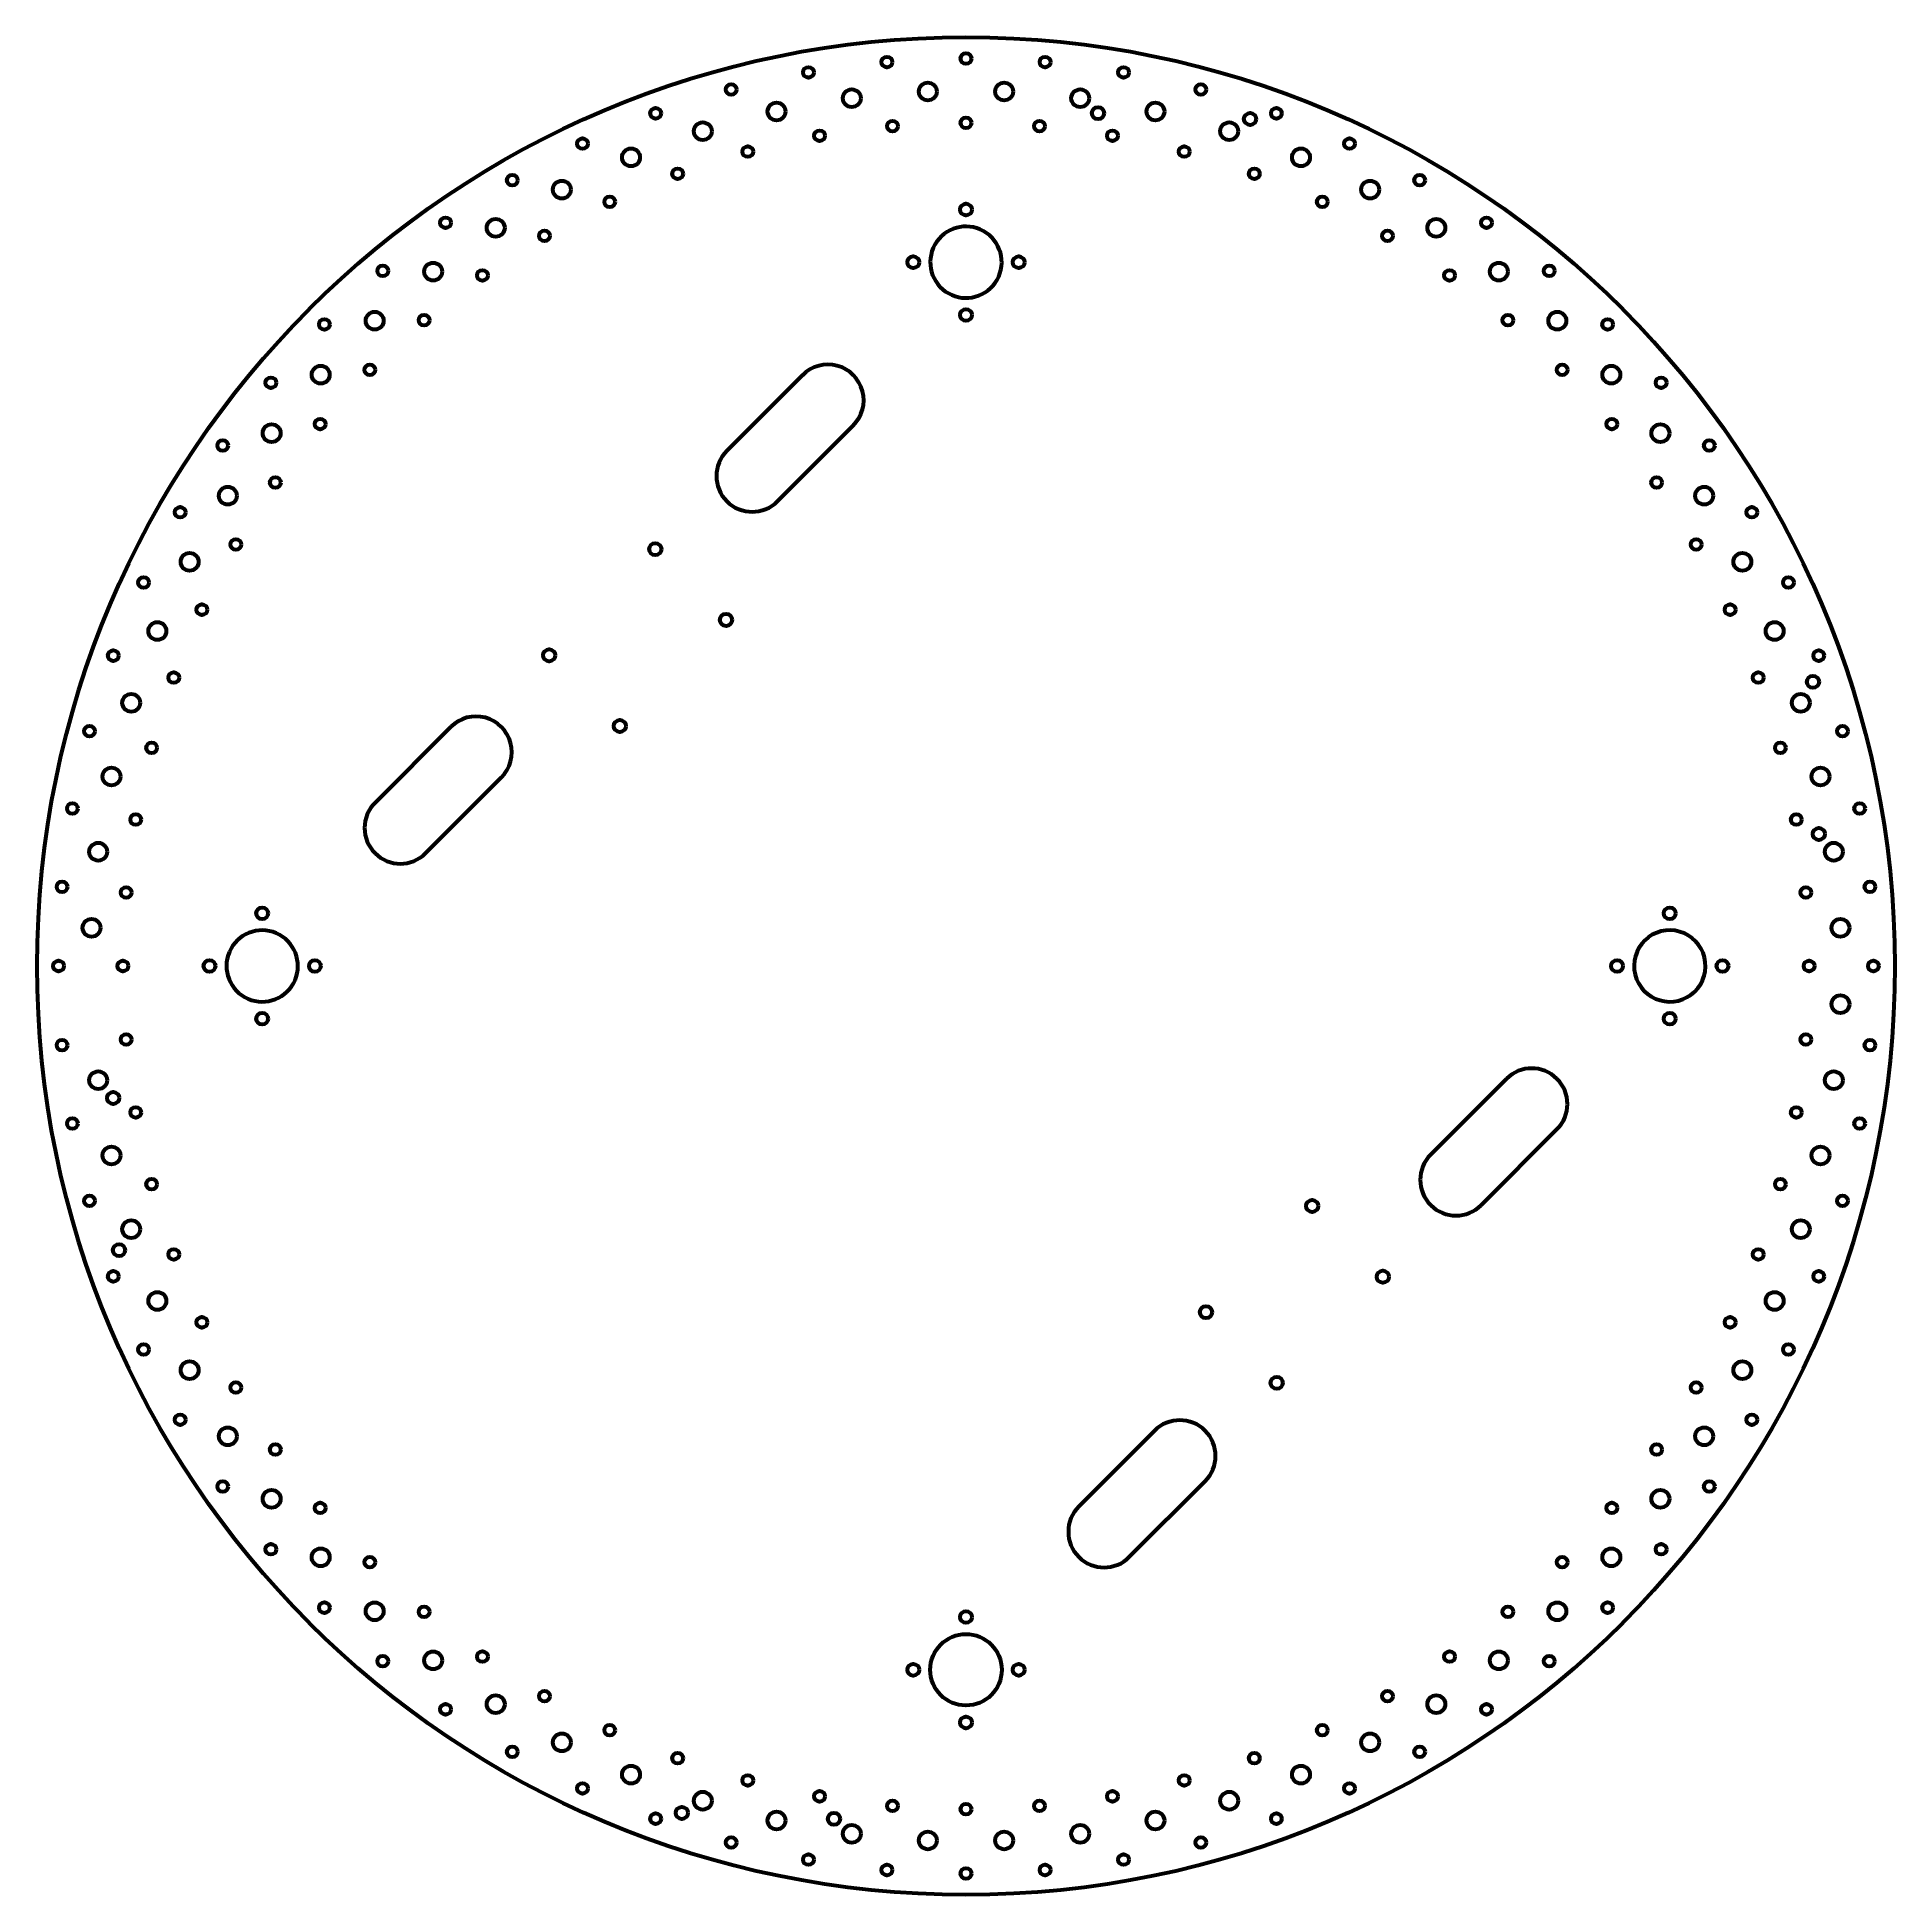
# Model space of a CAD drawing. Header units: millimetres. Extents: x -144 to 376, y -90 to 430.
import ezdxf

# ---------------------------------------------------------------- set-up
doc = ezdxf.new("R2010")
doc.units = ezdxf.units.MM
doc.linetypes.add('K5LT_BASIC', pattern=[0])
doc.layers.add('Системный слой (1)', color=251, linetype='Continuous')

msp = doc.modelspace()

# ---------------------------------------------------------------- linework, layer by layer
at = {"layer": 'Системный слой (1)', "color": 150, "linetype": 'K5LT_BASIC', "lineweight": 60}
for p, q in [((70.33, 335.19), (49.12, 313.97)), ((63.26, 299.83), (84.47, 321.04)), ((-28.17, 236.69), (-49.38, 215.47)), ((-35.24, 201.33), (-14.03, 222.54)), ((267.33, 138.19), (246.12, 116.97)), ((260.26, 102.83), (281.47, 124.04)), ((168.83, 39.69), (147.62, 18.47)), ((161.76, 4.33), (182.97, 25.54))]:
    msp.add_line(p, q, dxfattribs=at)
for centre, radius in [((116.04, 169.76), 260), ((71.94, 419.9), 1.5), ((93.91, 422.79), 1.5), ((116.04, 423.76), 1.5), ((138.18, 422.79), 1.5), ((160.15, 419.9), 1.5), ((50.3, 415.1), 1.5), ((105.36, 414.53), 2.5), ((126.73, 414.53), 2.5), ((181.78, 415.1), 1.5), ((63.02, 408.95), 2.5), ((84.07, 412.66), 2.5), ((148.02, 412.66), 2.5), ((169.07, 408.95), 2.5), ((29.17, 408.44), 1.5), ((42.37, 403.42), 2.5), ((95.48, 404.86), 1.5), ((116.04, 405.76), 1.5), ((136.61, 404.86), 1.5), ((153, 408.49), 1.7), ((189.72, 403.42), 2.5), ((195.56, 406.84), 1.7), ((202.92, 408.44), 1.5), ((8.7, 399.96), 1.5), ((75.06, 402.17), 1.5), ((157.03, 402.17), 1.5), ((223.39, 399.96), 1.5), ((22.29, 396.11), 2.5), ((54.96, 397.72), 1.5), ((177.13, 397.72), 1.5), ((209.8, 396.11), 2.5), ((-10.96, 389.73), 1.5), ((35.33, 391.53), 1.5), ((196.76, 391.53), 1.5), ((243.04, 389.73), 1.5), ((2.92, 387.08), 2.5), ((16.31, 383.65), 1.5), ((215.78, 383.65), 1.5), ((229.17, 387.08), 2.5), ((116.04, 381.51), 1.65), ((-29.64, 377.82), 1.5), ((-15.59, 376.39), 2.5), ((-1.96, 374.14), 1.5), ((234.04, 374.14), 1.5), ((247.68, 376.39), 2.5), ((261.73, 377.82), 1.5), ((-47.22, 364.33), 1.5), ((-33.1, 364.13), 2.5), ((-19.32, 363.08), 1.5), ((101.29, 366.76), 1.65), ((130.79, 366.76), 1.65), ((251.41, 363.08), 1.5), ((265.19, 364.13), 2.5), ((279.31, 364.33), 1.5), ((116.04, 352.01), 1.65), ((-63.56, 349.36), 1.5), ((-49.48, 350.39), 2.5), ((-35.65, 350.54), 1.5), ((267.74, 350.54), 1.5), ((281.56, 350.39), 2.5), ((295.65, 349.36), 1.5), ((-50.83, 336.64), 1.5), ((282.92, 336.64), 1.5), ((-78.53, 333.03), 1.5), ((-64.59, 335.28), 2.5), ((296.68, 335.28), 2.5), ((310.62, 333.03), 1.5), ((-64.74, 321.46), 1.5), ((296.83, 321.46), 1.5), ((-78.33, 318.9), 2.5), ((310.42, 318.9), 2.5), ((-92.02, 315.45), 1.5), ((324.11, 315.45), 1.5), ((-90.59, 301.4), 2.5), ((-77.28, 305.12), 1.5), ((309.36, 305.12), 1.5), ((322.68, 301.4), 2.5), ((-103.93, 296.76), 1.5), ((336.01, 296.76), 1.5), ((-88.34, 287.76), 1.5), ((29.07, 286.43), 1.7), ((320.43, 287.76), 1.5), ((-101.27, 282.89), 2.5), ((333.36, 282.89), 2.5), ((-114.16, 277.1), 1.5), ((346.25, 277.1), 1.5), ((-97.84, 269.5), 1.5), ((329.93, 269.5), 1.5), ((-110.31, 263.52), 2.5), ((48.87, 266.63), 1.7), ((342.39, 263.52), 2.5), ((-122.64, 256.63), 1.5), ((-0.63, 256.73), 1.7), ((354.73, 256.63), 1.5), ((-105.72, 250.48), 1.5), ((337.81, 250.48), 1.5), ((353.12, 249.28), 1.7), ((-117.62, 243.43), 2.5), ((349.71, 243.43), 2.5), ((-129.3, 235.5), 1.5), ((19.17, 236.93), 1.7), ((361.39, 235.5), 1.5), ((-111.91, 230.84), 1.5), ((344, 230.84), 1.5), ((-123.15, 222.79), 2.5), ((355.24, 222.79), 2.5), ((-134.1, 213.86), 1.5), ((366.19, 213.86), 1.5), ((-116.37, 210.74), 1.5), ((348.46, 210.74), 1.5), ((354.78, 206.71), 1.7), ((-126.86, 201.74), 2.5), ((358.95, 201.74), 2.5), ((-136.99, 191.9), 1.5), ((369.08, 191.9), 1.5), ((-119.06, 190.33), 1.5), ((351.15, 190.33), 1.5), ((-128.72, 180.45), 2.5), ((-80.96, 184.51), 1.65), ((313.04, 184.51), 1.65), ((360.81, 180.44), 2.5), ((-137.96, 169.76), 1.5), ((-119.96, 169.76), 1.5), ((-95.71, 169.76), 1.65), ((-66.21, 169.76), 1.65), ((298.29, 169.76), 1.65), ((327.79, 169.76), 1.65), ((352.04, 169.76), 1.5), ((370.04, 169.76), 1.5), ((360.81, 159.07), 2.5), ((-80.96, 155.01), 1.65), ((313.04, 155.01), 1.65), ((-136.99, 147.62), 1.5), ((-119.06, 149.19), 1.5), ((351.15, 149.19), 1.5), ((369.08, 147.62), 1.5), ((-126.86, 137.78), 2.5), ((358.95, 137.78), 2.5), ((-122.69, 132.81), 1.7), ((-116.37, 128.78), 1.5), ((348.46, 128.78), 1.5), ((-134.1, 125.65), 1.5), ((366.19, 125.65), 1.5), ((-123.15, 116.73), 2.5), ((355.24, 116.73), 2.5), ((-111.91, 108.68), 1.5), ((344, 108.68), 1.5), ((-129.3, 104.02), 1.5), ((212.92, 102.58), 1.7), ((361.39, 104.02), 1.5), ((-117.62, 96.09), 2.5), ((349.71, 96.09), 2.5), ((-121.03, 90.24), 1.7), ((-105.72, 89.04), 1.5), ((337.81, 89.04), 1.5), ((-122.64, 82.89), 1.5), ((232.72, 82.78), 1.7), ((354.73, 82.89), 1.5), ((-110.31, 76), 2.5), ((342.39, 76), 2.5), ((183.22, 72.88), 1.7), ((-97.84, 70.02), 1.5), ((329.93, 70.02), 1.5), ((-114.16, 62.41), 1.5), ((346.25, 62.41), 1.5), ((-101.27, 56.63), 2.5), ((333.36, 56.63), 2.5), ((-88.34, 51.76), 1.5), ((203.02, 53.09), 1.7), ((320.43, 51.76), 1.5), ((-103.93, 42.76), 1.5), ((336.01, 42.76), 1.5), ((-90.59, 38.12), 2.5), ((322.68, 38.12), 2.5), ((-77.28, 34.39), 1.5), ((309.36, 34.39), 1.5), ((-92.02, 24.07), 1.5), ((-78.33, 20.61), 2.5), ((310.42, 20.61), 2.5), ((324.11, 24.07), 1.5), ((-64.74, 18.06), 1.5), ((296.83, 18.06), 1.5), ((-78.53, 6.49), 1.5), ((-64.59, 4.24), 2.5), ((296.68, 4.24), 2.5), ((310.62, 6.49), 1.5), ((-50.83, 2.88), 1.5), ((282.92, 2.88), 1.5), ((-63.56, -9.85), 1.5), ((-49.48, -10.87), 2.5), ((-35.65, -11.03), 1.5), ((267.74, -11.03), 1.5), ((281.56, -10.87), 2.5), ((295.65, -9.85), 1.5), ((116.04, -12.49), 1.65), ((116.04, -27.24), 10), ((-47.22, -24.82), 1.5), ((-33.1, -24.61), 2.5), ((-19.32, -23.56), 1.5), ((101.29, -27.24), 1.65), ((130.79, -27.24), 1.65), ((251.41, -23.56), 1.5), ((265.19, -24.61), 2.5), ((279.31, -24.82), 1.5), ((-15.59, -36.87), 2.5), ((-1.96, -34.62), 1.5), ((234.04, -34.62), 1.5), ((247.68, -36.87), 2.5), ((-29.64, -38.31), 1.5), ((116.04, -41.99), 1.65), ((261.73, -38.31), 1.5), ((2.92, -47.56), 2.5), ((16.31, -44.13), 1.5), ((215.78, -44.13), 1.5), ((229.17, -47.56), 2.5), ((-10.96, -50.21), 1.5), ((35.33, -52.01), 1.5), ((196.76, -52.01), 1.5), ((243.04, -50.21), 1.5), ((22.29, -56.59), 2.5), ((54.96, -58.2), 1.5), ((177.13, -58.2), 1.5), ((209.8, -56.59), 2.5), ((8.7, -60.44), 1.5), ((42.37, -63.9), 2.5), ((75.06, -62.66), 1.5), ((157.03, -62.66), 1.5), ((189.72, -63.9), 2.5), ((223.39, -60.44), 1.5), ((29.17, -68.92), 1.5), ((36.52, -67.32), 1.7), ((63.02, -69.43), 2.5), ((79.09, -68.97), 1.7), ((95.48, -65.34), 1.5), ((116.04, -66.24), 1.5), ((136.61, -65.34), 1.5), ((169.07, -69.43), 2.5), ((202.92, -68.92), 1.5), ((84.07, -73.15), 2.5), ((105.36, -75.01), 2.5), ((126.73, -75.01), 2.5), ((148.02, -73.15), 2.5), ((50.3, -75.59), 1.5), ((181.78, -75.59), 1.5), ((71.94, -80.38), 1.5), ((93.91, -83.28), 1.5), ((116.04, -84.24), 1.5), ((138.18, -83.28), 1.5), ((160.15, -80.38), 1.5)]:
    msp.add_circle(centre, radius, dxfattribs=at)
for centre, start, end in [((116.04, 366.76), 60.5277, 240.5277), ((116.04, 366.76), 240.5277, 60.5277), ((77.4, 328.11), 314.9999, 134.9999), ((56.19, 306.9), 134.9999, 314.9999), ((-21.1, 229.62), 314.9999, 134.9999), ((-42.31, 208.4), 134.9999, 314.9999), ((-80.96, 169.76), 336.7062, 156.7062), ((313.04, 169.76), 73.839, 253.8391), ((313.04, 169.76), 253.839, 73.8391), ((-80.96, 169.76), 156.7062, 336.7062), ((274.4, 131.11), 315, 135), ((253.19, 109.9), 135, 315), ((175.9, 32.61), 315, 135), ((154.69, 11.4), 135, 315)]:
    msp.add_arc(centre, 10, start, end, dxfattribs=at)

doc.saveas('drawing.dxf')
